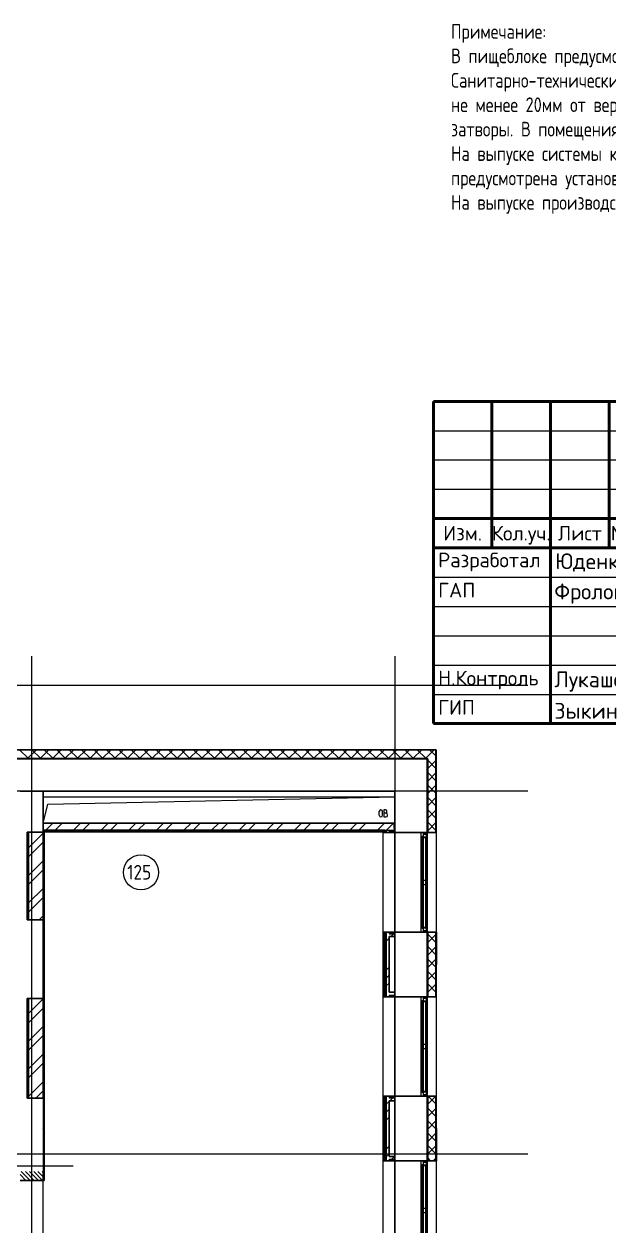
# Model space of a CAD drawing. Header units: millimetres. Extents: x -215207 to 92095, y -30385 to 123050.
# Drawn here: x -145665 to -135682, y -8182 to 12331 of the extents above; entities that cross this region are included whole.
import ezdxf
from ezdxf.enums import TextEntityAlignment as Align

# ---------------------------------------------------------------- set-up
doc = ezdxf.new("R2010")
doc.units = ezdxf.units.MM
doc.linetypes.add('ADSK_Линия сетки', pattern=[25, 20, -2.5, 0, -2.5])
doc.linetypes.add('ADSK_Штриховая_ш2 п1_5', pattern=[4.5, 3, -1.5])
for name, color, linetype, lineweight in [('_ Окна', 7, 'Continuous', 9), ('АР_Подписи', 8, 'Continuous', 15), ('Двери', 7, 'Continuous', 9), ('Линии', 7, 'Continuous', 9), ('Марки помещений', 7, 'Continuous', 20), ('Ограждение', 7, 'Continuous', 9), ('Окна', 7, 'Continuous', 9), ('Оси', 7, 'Continuous', 9), ('ОФ_подписи', 8, 'Continuous', 13), ('ОФ_рамка', 7, 'Continuous', 50), ('Сантехника', 7, 'Continuous', 20), ('Стены внутренние', 7, 'Continuous', 20), ('Стены наружные', 7, 'Continuous', 20), ('Стены штриховка', 7, 'Continuous', 9)]:
    doc.layers.add(name, color=color, linetype=linetype, lineweight=lineweight)
doc.layers.add('_Стадия Р', color=230, linetype='Continuous')
doc.layers.add('ТХ_размеры', color=7, linetype='Continuous')
doc.layers.add('подпись', color=7, linetype='Continuous', lineweight=9, true_color=0x003f7f)
doc.styles.add('GOST Common_3', font='GOST_Common.ttf', dxfattribs={"width": 0.9, "height": 2.5})
doc.styles.add('PDF ISOCPEUR', font='isocpeur.ttf')
doc.styles.add('ГОСТ 2.304', font='CS_Gost2304.shx')

# ---------------------------------------------------------------- blocks, each defined once
blk = doc.blocks.new('1 этаж 21082025')
at = {"lineweight": 18}
for p, q in [((54595, -32300), (60600, -32300)), ((54677, -32422), (60600, -32300)), ((54595, -32750), (54677, -32422)), ((60333, -32614), (60333, -32552)), ((60390, -32614), (60390, -32552)), ((60440, -32523), (60410, -32523)), ((60410, -32523), (60410, -32643)), ((60444, -32576), (60410, -32576)), ((60464, -32556), (60464, -32546)), ((60474, -32616), (60474, -32606)), ((60410, -32643), (60447, -32643))]:
    blk.add_line(p, q, dxfattribs=at)
for centre, radius, start, end in [((60361, -32552), 28.7, 0, 180), ((60361, -32614), 28.7, 180, 0), ((60440, -32546), 23.3, 0, 90), ((60444, -32556), 20, 270, 0), ((60444, -32606), 30, 0, 90), ((60447, -32616), 26.7, 270, 0)]:
    blk.add_arc(centre, radius, start, end, dxfattribs=at)
at = {"layer": '_ Окна'}
for p, q in [((61082, -32910), (61082, -32935)), ((61082, -32935), (61140, -32935)), ((61140, -32935), (61140, -32910)), ((61082, -34585), (61082, -34610)), ((61140, -34585), (61082, -34585)), ((61140, -34610), (61140, -34585)), ((61082, -35710), (61082, -35735)), ((61082, -35735), (61140, -35735)), ((61140, -35735), (61140, -35710)), ((61082, -37385), (61082, -37410)), ((61140, -37385), (61082, -37385)), ((61140, -37410), (61140, -37385)), ((61082, -38510), (61082, -38535)), ((61082, -38535), (61140, -38535)), ((61140, -38535), (61140, -38510))]:
    blk.add_line(p, q, dxfattribs=at)
at = {"layer": '_ Окна', "lineweight": 18}
for p, q in [((61140, -32935), (61082, -32935)), ((61082, -32935), (61082, -32973)), ((61082, -32981), (61123, -32981)), ((61123, -32981), (61123, -32993)), ((61123, -32999), (61140, -32994)), ((61140, -32994), (61140, -32935)), ((61123, -34539), (61082, -34539)), ((61082, -34547), (61082, -34585)), ((61082, -34585), (61140, -34585)), ((61140, -34526), (61123, -34521)), ((61123, -34527), (61123, -34539)), ((61140, -34585), (61140, -34526)), ((61140, -35735), (61082, -35735)), ((61082, -35735), (61082, -35773)), ((61082, -35781), (61123, -35781)), ((61123, -35781), (61123, -35793)), ((61123, -35799), (61140, -35794)), ((61140, -35794), (61140, -35735)), ((61140, -37326), (61123, -37321)), ((61123, -37327), (61123, -37339)), ((61140, -37385), (61140, -37326)), ((61123, -37339), (61082, -37339)), ((61082, -37347), (61082, -37385)), ((61082, -37385), (61140, -37385)), ((61140, -38535), (61082, -38535)), ((61082, -38535), (61082, -38573)), ((61140, -38594), (61140, -38535)), ((61082, -38581), (61123, -38581)), ((61123, -38581), (61123, -38593)), ((61123, -38599), (61140, -38594))]:
    blk.add_line(p, q, dxfattribs=at)
at = {"layer": 'Двери', "linetype": 'Continuous', "lineweight": 18}
for p, q in [((54303, -38845), (54205, -38747)), ((54374, -38845), (54224, -38695)), ((54444, -38845), (54294, -38695)), ((54515, -38845), (54365, -38695)), ((54586, -38845), (54436, -38695)), ((54595, -38784), (54506, -38695)), ((54595, -38713), (54577, -38695))]:
    blk.add_line(p, q, dxfattribs=at)
at = {"layer": 'Двери', "linetype": 'ADSK_Штриховая_ш2 п1_5'}
for p, q in [((54595, -38845), (54595, -38695)), ((54205, -38845), (54595, -38845))]:
    blk.add_line(p, q, dxfattribs=at)
at = {"layer": 'Линии', "lineweight": 18}
blk.add_line((49390, -38595), (55110, -38595), dxfattribs=at)
at = {"layer": 'Марки помещений'}
blk.add_circle((56266, -33589), 300, dxfattribs=at)
at = {"layer": 'Ограждение'}
for p, q in [((54615, -32890), (54620, -32895)), ((54620, -32895), (60400, -32895)), ((54620, -38835), (54620, -32895)), ((60400, -40585), (60400, -32890)), ((60400, -32910), (60415, -32910)), ((60400, -34610), (60400, -32910)), ((60600, -34610), (60600, -32910)), ((61050, -34610), (61050, -32910)), ((60415, -34610), (60400, -34610)), ((60400, -35710), (60415, -35710)), ((60400, -37410), (60400, -35710)), ((60600, -37410), (60600, -35710)), ((61050, -37410), (61050, -35710)), ((60415, -37410), (60400, -37410)), ((60400, -38510), (60415, -38510)), ((60400, -40210), (60400, -38510)), ((60600, -40210), (60600, -38510)), ((61050, -40210), (61050, -38510)), ((54620, -38835), (54615, -38835))]:
    blk.add_line(p, q, dxfattribs=at)
at = {"layer": 'Окна'}
for p, q in [((61065, -32973), (61082, -32973)), ((61065, -33745), (61065, -32973)), ((61082, -32973), (61082, -33745)), ((61082, -32993), (61123, -32993)), ((61123, -32993), (61123, -33725)), ((61140, -34526), (61140, -32994)), ((61065, -33775), (61065, -33745)), ((61082, -33745), (61065, -33745)), ((61065, -33775), (61082, -33775)), ((61065, -34547), (61065, -33775)), ((61123, -33725), (61082, -33725)), ((61082, -33745), (61082, -33775)), ((61082, -33775), (61082, -34547)), ((61082, -33795), (61123, -33795)), ((61123, -33725), (61123, -33795)), ((61123, -33795), (61123, -34527)), ((61082, -34547), (61065, -34547)), ((61123, -34527), (61082, -34527)), ((61065, -35773), (61082, -35773)), ((61065, -36545), (61065, -35773)), ((61082, -35773), (61082, -36545)), ((61082, -35793), (61123, -35793)), ((61123, -35793), (61123, -36525)), ((61140, -37326), (61140, -35794)), ((61065, -36575), (61065, -36545)), ((61082, -36545), (61065, -36545)), ((61065, -36575), (61082, -36575)), ((61065, -37347), (61065, -36575)), ((61123, -36525), (61082, -36525)), ((61082, -36545), (61082, -36575)), ((61082, -36575), (61082, -37347)), ((61082, -36595), (61123, -36595)), ((61123, -36525), (61123, -36595)), ((61123, -36595), (61123, -37327)), ((61123, -37327), (61082, -37327)), ((61082, -37347), (61065, -37347)), ((61065, -38573), (61082, -38573)), ((61065, -39345), (61065, -38573)), ((61082, -38573), (61082, -39345)), ((61082, -38593), (61123, -38593)), ((61123, -38593), (61123, -39325)), ((61140, -40126), (61140, -38594)), ((61065, -39375), (61065, -39345)), ((61082, -39345), (61065, -39345)), ((61065, -39375), (61082, -39375)), ((61065, -40147), (61065, -39375)), ((61123, -39325), (61082, -39325)), ((61082, -39345), (61082, -39375)), ((61082, -39375), (61082, -40147)), ((61123, -39325), (61123, -39395)), ((61082, -39395), (61123, -39395)), ((61123, -39395), (61123, -40127))]:
    blk.add_line(p, q, dxfattribs=at)
at = {"layer": 'Оси', "linetype": 'ADSK_Линия сетки'}
for p, q in [((54400, -29900), (54400, -60626)), ((60600, -29900), (60600, -60626)), ((62867, -30400), (-14072, -30400)), ((62867, -32200), (-14072, -32200)), ((62867, -38400), (-14072, -38400))]:
    blk.add_line(p, q, dxfattribs=at)
at = {"layer": 'Сантехника', "lineweight": 9}
for p, q in [((54326, -35757), (54325, -35757)), ((54325, -35757), (54325, -35757)), ((54325, -35842), (54326, -35842)), ((54327, -35757), (54326, -35757)), ((54326, -35842), (54327, -35842)), ((54328, -35757), (54327, -35757)), ((54327, -35842), (54328, -35842)), ((54329, -35757), (54328, -35757)), ((54328, -35842), (54328, -35842)), ((54328, -35842), (54329, -35842)), ((54330, -35757), (54329, -35757)), ((54329, -35757), (54329, -35757)), ((54329, -35842), (54330, -35842)), ((54331, -35757), (54330, -35757)), ((54330, -35757), (54330, -35757)), ((54330, -35842), (54330, -35842)), ((54330, -35842), (54330, -35842)), ((54330, -35842), (54331, -35842)), ((54331, -35757), (54331, -35757)), ((54331, -35757), (54331, -35757)), ((54331, -35757), (54331, -35757)), ((54331, -35757), (54331, -35757)), ((54331, -35757), (54331, -35757)), ((54331, -35842), (54331, -35842)), ((54331, -35842), (54331, -35842)), ((54331, -35842), (54331, -35842)), ((54331, -35842), (54331, -35842)), ((54331, -35842), (54331, -35842))]:
    blk.add_line(p, q, dxfattribs=at)
for radius, start, end in [(55, 75.6107, 96.7731), (55, 263.2269, 284.3893), (42.7, 265.8024, 267.7583), (42.7, 80.5014, 92.7572), (42.7, 87.4662, 90), (42.7, 270, 272.0828), (42.7, 270, 279.1301), (42.7, 71.357, 75), (42.7, 285, 288.643)]:
    blk.add_arc((54331, -35800), radius, start, end, dxfattribs=at)
at = {"layer": 'Стены внутренние', "lineweight": 30}
for p, q in [((61302, -31498), (53950, -31498)), ((61302, -32910), (61302, -31498)), ((61150, -31650), (53950, -31650)), ((61150, -32910), (61150, -31650)), ((60600, -32200), (54205, -32200)), ((54595, -32750), (54595, -32200)), ((60600, -32200), (60600, -32835)), ((54325, -32900), (54595, -32900)), ((54325, -34400), (54325, -32900)), ((60600, -32910), (61150, -32910)), ((61160, -32910), (61302, -32910)), ((54595, -34400), (54325, -34400)), ((61150, -34610), (60600, -34610)), ((61150, -35710), (61150, -34610)), ((61302, -34610), (61160, -34610)), ((61302, -35710), (61302, -34610)), ((60600, -34685), (60600, -35635)), ((54325, -35740), (54595, -35740)), ((54325, -37440), (54325, -35740)), ((60600, -35710), (61150, -35710)), ((61160, -35710), (61302, -35710)), ((54595, -37440), (54325, -37440)), ((61150, -37410), (60600, -37410)), ((60600, -37485), (60600, -38435)), ((61150, -38510), (61150, -37410)), ((61302, -37410), (61160, -37410)), ((61302, -38510), (61302, -37410)), ((60600, -38510), (61150, -38510)), ((61160, -38510), (61302, -38510)), ((54205, -38845), (54595, -38845))]:
    blk.add_line(p, q, dxfattribs=at)
at = {"layer": 'Стены внутренние', "linetype": 'Continuous', "lineweight": 9}
for p, q in [((54338, -31640), (54198, -31500)), ((54277, -31498), (54276, -31500)), ((54337, -31640), (54477, -31500)), ((54550, -31640), (54410, -31500)), ((54549, -31640), (54689, -31500)), ((54762, -31640), (54622, -31500)), ((54712, -31500), (54711, -31498)), ((54761, -31640), (54901, -31500)), ((54974, -31640), (54834, -31500)), ((54973, -31640), (55113, -31500)), ((55187, -31640), (55047, -31500)), ((55185, -31640), (55325, -31500)), ((55399, -31640), (55259, -31500)), ((55397, -31640), (55537, -31500)), ((55611, -31640), (55471, -31500)), ((55610, -31640), (55750, -31500)), ((55823, -31640), (55683, -31500)), ((55685, -31498), (55684, -31500)), ((55768, -31500), (55767, -31498)), ((55822, -31640), (55962, -31500)), ((56035, -31640), (55895, -31500)), ((56034, -31640), (56174, -31500)), ((56247, -31640), (56107, -31500)), ((56246, -31640), (56386, -31500)), ((56459, -31640), (56319, -31500)), ((56458, -31640), (56598, -31500)), ((56672, -31640), (56532, -31500)), ((56589, -31500), (56588, -31498)), ((56670, -31640), (56810, -31500)), ((56884, -31640), (56744, -31500)), ((56882, -31640), (57022, -31500)), ((57096, -31640), (56956, -31500)), ((57093, -31498), (57092, -31500)), ((57094, -31640), (57234, -31500)), ((57308, -31640), (57168, -31500)), ((57176, -31500), (57175, -31498)), ((57307, -31640), (57447, -31500)), ((57520, -31640), (57380, -31500)), ((57519, -31640), (57659, -31500)), ((57732, -31640), (57592, -31500)), ((57731, -31640), (57871, -31500)), ((57944, -31640), (57804, -31500)), ((57943, -31640), (58083, -31500)), ((58156, -31640), (58016, -31500)), ((58155, -31640), (58295, -31500)), ((58369, -31640), (58229, -31500)), ((58367, -31640), (58507, -31500)), ((58581, -31640), (58441, -31500)), ((58501, -31498), (58499, -31500)), ((58579, -31640), (58719, -31500)), ((58793, -31640), (58653, -31500)), ((58791, -31640), (58931, -31500)), ((59005, -31640), (58865, -31500)), ((59004, -31640), (59144, -31500)), ((59217, -31640), (59077, -31500)), ((59216, -31640), (59356, -31500)), ((59429, -31640), (59289, -31500)), ((59428, -31640), (59568, -31500)), ((59641, -31640), (59501, -31500)), ((59640, -31640), (59780, -31500)), ((59854, -31640), (59714, -31500)), ((59852, -31640), (59992, -31500)), ((60066, -31640), (59926, -31500)), ((59991, -31500), (59990, -31498)), ((60064, -31640), (60204, -31500)), ((60278, -31640), (60138, -31500)), ((60276, -31640), (60416, -31500)), ((60490, -31640), (60350, -31500)), ((60489, -31640), (60629, -31500)), ((60702, -31640), (60562, -31500)), ((60701, -31640), (60841, -31500)), ((60914, -31640), (60774, -31500)), ((60913, -31640), (61053, -31500)), ((61126, -31640), (60986, -31500)), ((61047, -31500), (61046, -31498)), ((61150, -31615), (61265, -31500)), ((61300, -31602), (61198, -31500)), ((61198, -31500), (61198, -31500)), ((61125, -31640), (61150, -31615)), ((61300, -31814), (61160, -31674)), ((61160, -31817), (61300, -31677)), ((61300, -31739), (61302, -31739)), ((61300, -32026), (61160, -31886)), ((61160, -32029), (61300, -31889)), ((61300, -32238), (61160, -32098)), ((61160, -32241), (61300, -32101)), ((61300, -32145), (61302, -32145)), ((61300, -32450), (61160, -32310)), ((61160, -32453), (61300, -32313)), ((61300, -32662), (61160, -32522)), ((61160, -32666), (61300, -32526)), ((61300, -32551), (61302, -32551)), ((61300, -32874), (61160, -32734)), ((61160, -32878), (61300, -32738)), ((61300, -32856), (61302, -32856)), ((61300, -34784), (61160, -34644)), ((61160, -34787), (61300, -34647)), ((61279, -34610), (61278, -34612)), ((61300, -34996), (61160, -34856)), ((61160, -34999), (61300, -34859)), ((61300, -34787), (61302, -34787)), ((61300, -35208), (61160, -35068)), ((61160, -35211), (61300, -35071)), ((61302, -34989), (61300, -34986)), ((61300, -35420), (61160, -35280)), ((61300, -35091), (61302, -35091)), ((61160, -35423), (61300, -35283)), ((61300, -35632), (61160, -35492)), ((61160, -35635), (61300, -35495)), ((61300, -35498), (61302, -35498)), ((61166, -35710), (61160, -35704)), ((61249, -35710), (61248, -35708)), ((61300, -35708), (61300, -35708)), ((61160, -37545), (61293, -37412)), ((61300, -37541), (61169, -37410)), ((61300, -37753), (61160, -37613)), ((61160, -37757), (61300, -37617)), ((61300, -37733), (61302, -37733)), ((61300, -37966), (61160, -37826)), ((61160, -37969), (61300, -37829)), ((61300, -38178), (61160, -38038)), ((61160, -38181), (61300, -38041)), ((61300, -38139), (61302, -38139)), ((61300, -38390), (61160, -38250)), ((61160, -38393), (61300, -38253)), ((61208, -38510), (61160, -38462)), ((61257, -38508), (61300, -38465)), ((61300, -38444), (61302, -38444))]:
    blk.add_line(p, q, dxfattribs=at)
at = {"layer": 'Стены внутренние'}
for p, q in [((54595, -32900), (54595, -32870)), ((61150, -32910), (61150, -34610)), ((61302, -32910), (61302, -34610)), ((54595, -35740), (54595, -34400)), ((61150, -35710), (61150, -37410)), ((61302, -35710), (61302, -37410)), ((61150, -38510), (61150, -40210)), ((61302, -38510), (61302, -40210)), ((54595, -40345), (54595, -38845))]:
    blk.add_line(p, q, dxfattribs=at)
at = {"layer": 'Стены наружные'}
for p, q in [((51685, -31493), (54515, -31493)), ((54515, -31498), (54515, -31493)), ((60600, -32750), (60585, -32750)), ((54595, -37440), (54595, -38845))]:
    blk.add_line(p, q, dxfattribs=at)
at = {"layer": 'Стены наружные', "linetype": 'Continuous', "lineweight": 9}
for p, q in [((61160, -31660), (61150, -31660)), ((61160, -31760), (61150, -31760)), ((61160, -31860), (61150, -31860)), ((61160, -31960), (61150, -31960)), ((61160, -32060), (61150, -32060)), ((61160, -32160), (61150, -32160)), ((61160, -32260), (61150, -32260)), ((61160, -32360), (61150, -32360)), ((61160, -32460), (61150, -32460)), ((61160, -32560), (61150, -32560)), ((54643, -32870), (54763, -32750)), ((54800, -32870), (54920, -32750)), ((55115, -32870), (55235, -32750)), ((55272, -32870), (55392, -32750)), ((55586, -32870), (55706, -32750)), ((55743, -32870), (55863, -32750)), ((56057, -32870), (56177, -32750)), ((56215, -32870), (56335, -32750)), ((56529, -32870), (56649, -32750)), ((56686, -32870), (56806, -32750)), ((57000, -32870), (57120, -32750)), ((57158, -32870), (57278, -32750)), ((57472, -32870), (57592, -32750)), ((57629, -32870), (57749, -32750)), ((57943, -32870), (58063, -32750)), ((58100, -32870), (58220, -32750)), ((58415, -32870), (58535, -32750)), ((58572, -32870), (58692, -32750)), ((58886, -32870), (59006, -32750)), ((59043, -32870), (59163, -32750)), ((59358, -32870), (59478, -32750)), ((59515, -32870), (59635, -32750)), ((59829, -32870), (59949, -32750)), ((59986, -32870), (60106, -32750)), ((60301, -32870), (60421, -32750)), ((60458, -32870), (60578, -32750)), ((61160, -32660), (61150, -32660)), ((61160, -32760), (61150, -32760)), ((54345, -33168), (54595, -32918)), ((54610, -32922), (54615, -32917)), ((54610, -32993), (54615, -32988)), ((54642, -32890), (54647, -32885)), ((54713, -32890), (54718, -32885)), ((54784, -32890), (54789, -32885)), ((54854, -32890), (54859, -32885)), ((54925, -32890), (54930, -32885)), ((54996, -32890), (55001, -32885)), ((55067, -32890), (55072, -32885)), ((55136, -32885), (55136, -32870)), ((55137, -32890), (55142, -32885)), ((55208, -32890), (55213, -32885)), ((55279, -32890), (55284, -32885)), ((55349, -32890), (55354, -32885)), ((55420, -32890), (55425, -32885)), ((55491, -32890), (55496, -32885)), ((55562, -32890), (55567, -32885)), ((55632, -32890), (55637, -32885)), ((55703, -32890), (55708, -32885)), ((55736, -32885), (55736, -32870)), ((55774, -32890), (55779, -32885)), ((55844, -32890), (55849, -32885)), ((55915, -32890), (55920, -32885)), ((55986, -32890), (55991, -32885)), ((56057, -32890), (56062, -32885)), ((56127, -32890), (56132, -32885)), ((56198, -32890), (56203, -32885)), ((56269, -32890), (56274, -32885)), ((56336, -32885), (56336, -32870)), ((56339, -32890), (56344, -32885)), ((56410, -32890), (56415, -32885)), ((56481, -32890), (56486, -32885)), ((56552, -32890), (56557, -32885)), ((56622, -32890), (56627, -32885)), ((56693, -32890), (56698, -32885)), ((56764, -32890), (56769, -32885)), ((56834, -32890), (56839, -32885)), ((56905, -32890), (56910, -32885)), ((56936, -32885), (56936, -32870)), ((56976, -32890), (56981, -32885)), ((57047, -32890), (57052, -32885)), ((57117, -32890), (57122, -32885)), ((57188, -32890), (57193, -32885)), ((57259, -32890), (57264, -32885)), ((57329, -32890), (57334, -32885)), ((57400, -32890), (57405, -32885)), ((57471, -32890), (57476, -32885)), ((57536, -32885), (57536, -32870)), ((57541, -32890), (57546, -32885)), ((57612, -32890), (57617, -32885)), ((57683, -32890), (57688, -32885)), ((57754, -32890), (57759, -32885)), ((57824, -32890), (57829, -32885)), ((57895, -32890), (57900, -32885)), ((57966, -32890), (57971, -32885)), ((58036, -32890), (58041, -32885)), ((58107, -32890), (58112, -32885)), ((58136, -32885), (58136, -32870)), ((58178, -32890), (58183, -32885)), ((58249, -32890), (58254, -32885)), ((58319, -32890), (58324, -32885)), ((58390, -32890), (58395, -32885)), ((58461, -32890), (58466, -32885)), ((58531, -32890), (58536, -32885)), ((58602, -32890), (58607, -32885)), ((58673, -32890), (58678, -32885)), ((58736, -32885), (58736, -32870)), ((58744, -32890), (58749, -32885)), ((58814, -32890), (58819, -32885)), ((58885, -32890), (58890, -32885)), ((58956, -32890), (58961, -32885)), ((59026, -32890), (59031, -32885)), ((59097, -32890), (59102, -32885)), ((59168, -32890), (59173, -32885)), ((59239, -32890), (59244, -32885)), ((59309, -32890), (59314, -32885)), ((59336, -32885), (59336, -32870)), ((59380, -32890), (59385, -32885)), ((59451, -32890), (59456, -32885)), ((59521, -32890), (59526, -32885)), ((59592, -32890), (59597, -32885)), ((59663, -32890), (59668, -32885)), ((59734, -32890), (59739, -32885)), ((59804, -32890), (59809, -32885)), ((59875, -32890), (59880, -32885)), ((59936, -32885), (59936, -32870)), ((59946, -32890), (59951, -32885)), ((60016, -32890), (60021, -32885)), ((60087, -32890), (60092, -32885)), ((60158, -32890), (60163, -32885)), ((60228, -32890), (60233, -32885)), ((60299, -32890), (60304, -32885)), ((60370, -32890), (60375, -32885)), ((60500, -32901), (60504, -32897)), ((60504, -32897), (60516, -32885)), ((60532, -32885), (60547, -32870)), ((61160, -32860), (61150, -32860)), ((54345, -33325), (54595, -33075)), ((54610, -33064), (54615, -33059)), ((54610, -33134), (54615, -33129)), ((54610, -33205), (54615, -33200)), ((54345, -33640), (54595, -33390)), ((54595, -33291), (54610, -33276)), ((54610, -33276), (54615, -33271)), ((54610, -33347), (54615, -33342)), ((54610, -33417), (54615, -33412)), ((54345, -33797), (54595, -33547)), ((54610, -33488), (54615, -33483)), ((54610, -33559), (54615, -33554)), ((54610, -33629), (54615, -33624)), ((54595, -33715), (54610, -33700)), ((54610, -33700), (54615, -33695)), ((54610, -33771), (54615, -33766)), ((54610, -33842), (54615, -33837)), ((54345, -34111), (54595, -33861)), ((54345, -34268), (54595, -34018)), ((54610, -33912), (54615, -33907)), ((54610, -33983), (54615, -33978)), ((54610, -34054), (54615, -34049)), ((54595, -34139), (54610, -34124)), ((54610, -34124), (54615, -34119)), ((54610, -34195), (54615, -34190)), ((54527, -34400), (54595, -34332)), ((54610, -34266), (54615, -34261)), ((54610, -34337), (54615, -34332)), ((54610, -34407), (54615, -34402)), ((54595, -34564), (54610, -34549)), ((54610, -34478), (54615, -34473)), ((54610, -34549), (54615, -34544)), ((54610, -34619), (54615, -34614)), ((60415, -34613), (60418, -34610)), ((60425, -34673), (60438, -34661)), ((60438, -34661), (60450, -34648)), ((60450, -34629), (60469, -34610)), ((60529, -34685), (60579, -34635)), ((61160, -34660), (61150, -34660)), ((54610, -34690), (54615, -34685)), ((54610, -34761), (54615, -34756)), ((54610, -34832), (54615, -34827)), ((60415, -34683), (60420, -34678)), ((60415, -34754), (60420, -34749)), ((60415, -34825), (60420, -34820)), ((60420, -34678), (60425, -34673)), ((60438, -34873), (60450, -34861)), ((60450, -34764), (60500, -34714)), ((61160, -34760), (61150, -34760)), ((61160, -34860), (61150, -34860)), ((61302, -34787), (61307, -34787)), ((61307, -34765), (61305, -34768)), ((54595, -34988), (54610, -34973)), ((54610, -34902), (54615, -34897)), ((54610, -34973), (54615, -34968)), ((54610, -35044), (54615, -35039)), ((60415, -34896), (60420, -34891)), ((60415, -34966), (60420, -34961)), ((60415, -35037), (60420, -35032)), ((60425, -34886), (60438, -34873)), ((60438, -35085), (60450, -35073)), ((61160, -34960), (61150, -34960)), ((61160, -35060), (61150, -35060)), ((61307, -34998), (61302, -34989)), ((54610, -35114), (54615, -35109)), ((54610, -35185), (54615, -35180)), ((54610, -35256), (54615, -35251)), ((60415, -35108), (60420, -35103)), ((60415, -35178), (60420, -35173)), ((60415, -35249), (60420, -35244)), ((60420, -35103), (60425, -35098)), ((60425, -35098), (60438, -35085)), ((60450, -35257), (60500, -35207)), ((61160, -35160), (61150, -35160)), ((61160, -35260), (61150, -35260)), ((61302, -35091), (61307, -35091)), ((54595, -35412), (54610, -35397)), ((54610, -35327), (54615, -35322)), ((54610, -35397), (54615, -35392)), ((54610, -35468), (54615, -35463)), ((60415, -35320), (60420, -35315)), ((60415, -35390), (60420, -35385)), ((60415, -35461), (60420, -35456)), ((60425, -35310), (60438, -35297)), ((60438, -35297), (60450, -35285)), ((60450, -35392), (60500, -35342)), ((60450, -35527), (60500, -35477)), ((61160, -35360), (61150, -35360)), ((61160, -35460), (61150, -35460)), ((54610, -35539), (54615, -35534)), ((54610, -35609), (54615, -35604)), ((54610, -35680), (54615, -35675)), ((60415, -35532), (60420, -35527)), ((60415, -35603), (60420, -35598)), ((60415, -35673), (60420, -35668)), ((60420, -35527), (60425, -35522)), ((60425, -35522), (60438, -35509)), ((60438, -35509), (60450, -35497)), ((61160, -35560), (61150, -35560)), ((61160, -35660), (61150, -35660)), ((54345, -35997), (54595, -35747)), ((54595, -35836), (54610, -35821)), ((54610, -35751), (54615, -35746)), ((54610, -35821), (54615, -35816)), ((54610, -35892), (54615, -35887)), ((60449, -35710), (60450, -35709)), ((54345, -36154), (54595, -35904)), ((54610, -35963), (54615, -35958)), ((54610, -36034), (54615, -36029)), ((54610, -36104), (54615, -36099)), ((54345, -36468), (54595, -36218)), ((54595, -36261), (54610, -36246)), ((54610, -36175), (54615, -36170)), ((54610, -36246), (54615, -36241)), ((54345, -36625), (54595, -36375)), ((54610, -36316), (54615, -36311)), ((54610, -36387), (54615, -36382)), ((54610, -36458), (54615, -36453)), ((54345, -36940), (54595, -36690)), ((54595, -36685), (54610, -36670)), ((54610, -36529), (54615, -36524)), ((54610, -36599), (54615, -36594)), ((54610, -36670), (54615, -36665)), ((54345, -37097), (54595, -36847)), ((54610, -36741), (54615, -36736)), ((54610, -36811), (54615, -36806)), ((54610, -36882), (54615, -36877)), ((54595, -37109), (54610, -37094)), ((54610, -36953), (54615, -36948)), ((54610, -37024), (54615, -37019)), ((54610, -37094), (54615, -37089)), ((54345, -37411), (54595, -37161)), ((54473, -37440), (54595, -37318)), ((54610, -37165), (54615, -37160)), ((54610, -37236), (54615, -37231)), ((54610, -37306), (54615, -37301)), ((54595, -37534), (54610, -37519)), ((54610, -37377), (54615, -37372)), ((54610, -37448), (54615, -37443)), ((54610, -37519), (54615, -37514)), ((60415, -37441), (60420, -37436)), ((60415, -37512), (60420, -37507)), ((60425, -37431), (60438, -37419)), ((60438, -37419), (60446, -37410)), ((60450, -37547), (60500, -37497)), ((60512, -37485), (60562, -37435)), ((61160, -37460), (61150, -37460)), ((54610, -37589), (54615, -37584)), ((54610, -37660), (54615, -37655)), ((54610, -37731), (54615, -37726)), ((60415, -37583), (60420, -37578)), ((60415, -37653), (60420, -37648)), ((60415, -37724), (60420, -37719)), ((60420, -37648), (60425, -37643)), ((60425, -37643), (60438, -37631)), ((60438, -37631), (60450, -37618)), ((60450, -37682), (60500, -37632)), ((61160, -37560), (61150, -37560)), ((61160, -37660), (61150, -37660)), ((54595, -37958), (54610, -37943)), ((54610, -37801), (54615, -37796)), ((54610, -37872), (54615, -37867)), ((54610, -37943), (54615, -37938)), ((60415, -37795), (60420, -37790)), ((60415, -37865), (60420, -37860)), ((60415, -37936), (60420, -37931)), ((60425, -37855), (60438, -37843)), ((60438, -37843), (60450, -37830)), ((60450, -37817), (60500, -37767)), ((61160, -37760), (61150, -37760)), ((61160, -37860), (61150, -37860)), ((54610, -38014), (54615, -38009)), ((54610, -38084), (54615, -38079)), ((54610, -38155), (54615, -38150)), ((60415, -38007), (60420, -38002)), ((60415, -38078), (60420, -38073)), ((60415, -38148), (60420, -38143)), ((60420, -38073), (60425, -38068)), ((60425, -38068), (60438, -38055)), ((60438, -38055), (60450, -38043)), ((61160, -37960), (61150, -37960)), ((61160, -38060), (61150, -38060)), ((61302, -38139), (61307, -38139)), ((54610, -38226), (54615, -38221)), ((54610, -38296), (54615, -38291)), ((60415, -38219), (60420, -38214)), ((60415, -38290), (60420, -38285)), ((60415, -38360), (60420, -38355)), ((60425, -38280), (60438, -38267)), ((60438, -38267), (60450, -38255)), ((60450, -38311), (60500, -38261)), ((61160, -38160), (61150, -38160)), ((61160, -38260), (61150, -38260)), ((54595, -38382), (54610, -38367)), ((54610, -38367), (54615, -38362)), ((54610, -38438), (54615, -38433)), ((54610, -38508), (54615, -38503)), ((60415, -38431), (60420, -38426)), ((60415, -38502), (60420, -38497)), ((60420, -38497), (60425, -38492)), ((60425, -38492), (60438, -38479)), ((60438, -38479), (60450, -38467)), ((60450, -38446), (60500, -38396)), ((60545, -38485), (60595, -38435)), ((61160, -38360), (61150, -38360)), ((61160, -38460), (61150, -38460)), ((61302, -38444), (61307, -38444)), ((54610, -38579), (54615, -38574)), ((54610, -38650), (54615, -38645)), ((54610, -38721), (54615, -38716)), ((54595, -38806), (54610, -38791)), ((54610, -38791), (54615, -38786))]:
    blk.add_line(p, q, dxfattribs=at)
at = {"layer": 'Стены наружные', "lineweight": 30}
for p, q in [((60585, -32750), (54595, -32750)), ((54595, -32750), (54595, -32870)), ((60585, -32835), (60585, -32750)), ((54345, -32900), (54345, -34400)), ((60425, -32870), (54595, -32870)), ((54595, -34400), (54595, -32900)), ((54610, -32885), (60420, -32885)), ((54610, -32890), (54610, -32885)), ((54615, -32890), (60415, -32890)), ((54615, -38845), (54615, -32890)), ((60415, -32890), (60415, -32910)), ((60415, -32910), (60600, -32910)), ((60420, -32885), (60420, -32890)), ((60425, -32885), (60425, -32870)), ((60600, -32835), (60585, -32835)), ((60600, -32910), (60600, -32835)), ((61150, -32910), (61160, -32910)), ((60600, -34610), (60415, -34610)), ((60415, -34610), (60415, -35710)), ((60600, -34685), (60600, -34610)), ((61160, -34610), (61150, -34610)), ((61307, -34610), (61302, -34610)), ((61307, -35160), (61307, -34610)), ((60500, -35635), (60500, -34685)), ((60500, -34685), (60600, -34685)), ((61302, -35160), (61307, -35160)), ((60600, -35635), (60500, -35635)), ((60600, -35710), (60600, -35635)), ((54345, -35740), (54345, -37440)), ((54595, -37440), (54595, -35740)), ((60415, -35710), (60600, -35710)), ((61150, -35710), (61160, -35710)), ((60600, -37410), (60415, -37410)), ((60415, -37410), (60415, -38510)), ((60500, -38435), (60500, -37485)), ((60500, -37485), (60600, -37485)), ((60600, -37485), (60600, -37410)), ((61160, -37410), (61150, -37410)), ((61302, -37960), (61302, -38510)), ((61307, -37960), (61302, -37960)), ((61307, -38510), (61307, -37960)), ((60415, -38510), (60600, -38510)), ((60600, -38435), (60500, -38435)), ((60600, -38510), (60600, -38435)), ((61150, -38510), (61160, -38510)), ((61302, -38510), (61307, -38510)), ((54595, -38845), (54615, -38845))]:
    blk.add_line(p, q, dxfattribs=at)
at = {"layer": 'Стены штриховка'}
for p, q in [((61302, -31500), (53952, -31500)), ((61300, -32908), (61300, -31498)), ((53950, -31640), (61150, -31640)), ((61150, -31640), (61150, -31650)), ((61150, -31650), (61160, -31650)), ((61160, -31650), (61160, -32910)), ((54610, -32870), (54610, -32885)), ((54610, -38845), (54610, -32890)), ((60425, -32885), (60420, -32885)), ((60420, -32890), (60420, -32910)), ((60425, -32870), (60585, -32870)), ((60425, -32910), (60425, -32885)), ((60438, -32870), (60438, -32910)), ((60450, -32870), (60450, -32910)), ((60500, -32885), (60600, -32885)), ((60500, -32885), (60500, -32910)), ((60500, -32897), (60600, -32897)), ((60585, -32835), (60585, -32870)), ((61226, -32908), (61226, -32910)), ((61226, -32908), (61300, -32908)), ((60420, -34610), (60420, -35710)), ((60425, -35710), (60425, -34610)), ((60438, -34610), (60438, -35710)), ((60450, -34610), (60450, -35710)), ((60500, -34610), (60500, -34635)), ((60500, -34622), (60600, -34622)), ((60500, -34635), (60600, -34635)), ((61160, -34610), (61160, -35710)), ((61226, -34610), (61226, -34612)), ((61300, -34612), (61226, -34612)), ((61300, -35708), (61300, -34612)), ((60500, -35685), (60600, -35685)), ((60500, -35685), (60500, -35710)), ((60500, -35697), (60600, -35697)), ((61226, -35708), (61226, -35710)), ((61226, -35708), (61300, -35708)), ((60420, -37410), (60420, -38510)), ((60425, -38510), (60425, -37410)), ((60438, -37410), (60438, -38510)), ((60450, -37410), (60450, -38510)), ((60500, -37410), (60500, -37435)), ((60500, -37422), (60600, -37422)), ((60500, -37435), (60600, -37435)), ((61160, -37410), (61160, -38510)), ((61226, -37410), (61226, -37412)), ((61300, -37412), (61226, -37412)), ((61300, -38508), (61300, -37412)), ((60500, -38485), (60600, -38485)), ((60500, -38485), (60500, -38510)), ((60500, -38497), (60600, -38497)), ((61226, -38508), (61226, -38510)), ((61226, -38508), (61300, -38508))]:
    blk.add_line(p, q, dxfattribs=at)
at = {"layer": 'Марки помещений', "style": 'GOST Common_3', "width": 0.9}
blk.add_text('125', height=250, dxfattribs=at).set_placement((56031, -33711))
blk = doc.blocks.new('П_Зыкин')
at = {"layer": 'ОФ_подписи', "color": 152, "ltscale": 100, "true_color": 0x0061c2, "transparency": 33554687}
for p, q in [((142, 249), (62, -174)), ((102, 37), (218, 37)), ((258, 249), (178, -174))]:
    blk.add_line(p, q, dxfattribs=at)
blk.add_lwpolyline([(-462, 273), (-74, 273), (-446, -30)], dxfattribs=at)
for centre, radius, start, end in [((-1024, 224), 1068, 337.8144, 2.8859), ((-643, 22), 732, 344.4555, 20.462), ((-271, -94), 186, 314.2393, 159.9348), ((345, -1372), 1523, 88.8758, 117.8788), ((1109, -252), 1204, 158.7593, 174.231), ((-849, 72), 852, 342.8308, 7.4815), ((-9, 182), 4.48, 8.9691, 155.6551), ((-318, -169), 151, 108.7568, 173.4251), ((-287, -115), 185, 191.5358, 322.3512)]:
    blk.add_arc(centre, radius, start, end, dxfattribs=at)
blk = doc.blocks.new('П_Лукашова')
at = {"layer": 'ОФ_подписи', "color": 152, "true_color": 0x0061c2}
for p, q in [((221, 339), (-221, -339)), ((286, 371), (-156, -307)), ((283, 370), (218, 338))]:
    blk.add_line(p, q, dxfattribs=at)
for points in [[(366, 415), (236, 213), (85, -37), (-50, -300)], [(221, 301), (344, 360), (434, 401), (475, 416), (464, 395), (420, 336), (342, 232), (310, 203), (337, 221), (420, 283), (490, 322), (558, 352), (576, 358), (491, 240), (403, 113), (374, 49), (360, 20)], [(-221, -339), (-276, -344), (-368, -289), (-446, -221), (-505, -166), (-522, -116), (-412, -16), (-295, 56), (-173, 120), (-49, 179), (33, 216), (87, 237), (52, 221), (11, 167), (-59, 51), (-126, -52), (-177, -132), (-256, -231), (-409, -409)], [(530, 102), (646, 199), (748, 254)], [(360, 20), (294, -18), (203, -65), (91, -124), (-73, -248)]]:
    blk.add_spline(points, degree=3, dxfattribs=at)
blk = doc.blocks.new('Подпись_Юденкова')
at = {"layer": 'подпись', "lineweight": 9, "ltscale": 100}
for points in [[(22993, 30356), (23239, 30949), (23303, 31029), (23256, 30758), (23256, 30596), (23353, 30630), (24104, 31053), (24011, 30925), (23747, 30346), (23503, 29561), (23376, 29349), (23019, 29183), (22973, 29244), (23133, 29540), (23399, 29749), (23841, 30112), (24051, 30232), (24263, 30313), (24263, 30200), (24226, 29934), (24216, 29561), (24741, 30013), (25049, 30593), (25025, 30811), (24730, 30853), (24320, 30538), (24111, 30083), (24067, 29668)], [(25332, 29860), (25517, 30062), (25517, 30305), (25382, 30310), (25071, 30041), (24991, 29788), (24980, 29566), (25397, 29843), (25608, 30110), (25373, 29700), (25302, 29477), (25074, 28616), (24772, 28132), (24621, 28191), (24558, 28346), (24843, 28916), (25563, 29497), (26206, 30012), (26340, 30153), (26340, 30270), (26222, 30270), (25983, 29943), (26051, 29602), (26285, 29804), (26401, 29915), (26760, 30195), (26685, 30085), (26575, 29585), (26539, 29824), (26678, 29859), (27018, 29990), (27226, 30232), (27007, 29903), (27007, 29564)], [(27460, 30381), (27291, 29499), (27401, 29740), (27861, 30203), (27780, 30161), (27595, 30006), (27490, 29723), (27540, 29563), (27873, 29759), (28093, 29948), (28236, 30064), (28166, 30026), (28112, 29952), (28123, 29526), (28364, 29646), (28544, 29879), (28503, 30152), (28308, 30142), (28118, 30044)], [(28786, 30010), (29343, 30407), (29580, 30557), (29831, 30882), (29689, 30926), (29343, 30732), (29284, 30653), (29124, 30141), (28984, 29597), (29221, 29994), (29583, 30086), (29583, 29985), (29549, 29745), (29578, 29550), (29888, 29755), (30123, 29925), (30390, 30178), (30357, 30278), (30249, 30277), (30172, 30171), (30238, 29769), (30461, 29621), (31023, 29671), (31728, 29856)]]:
    blk.add_spline(points, degree=3, dxfattribs=at)
blk = doc.blocks.new('Штамп Живописная')
at = {"layer": 'АР_Подписи', "color": 152, "true_color": 0x0061c2}
for points in [[(-12068, 4947), (-12410, 4740), (-12284, 4398), (-12214, 4472), (-12126, 5129), (-12559, 5218), (-12515, 4975), (-12168, 5014)], [(-12480, 5207), (-12537, 4744), (-12480, 4994), (-12437, 5170), (-12406, 5209), (-12403, 5119), (-12449, 4767), (-12352, 5141), (-12315, 5224), (-12301, 5141), (-12324, 4994), (-12441, 4496)]]:
    blk.add_spline(points, degree=3, dxfattribs=at)
at = {"layer": 'ОФ_рамка', "ltscale": 100, "transparency": 33554636}
for p, q in [((-17120, 8249), (1380, 8249)), ((-17120, 2749), (-17120, 8249)), ((-16120, 8249), (-16120, 5749)), ((-15120, 8249), (-15120, 2749)), ((-14120, 8249), (-14120, 5749)), ((-13120, 8249), (-13120, 2749)), ((-11620, 8249), (-11620, 2749)), ((-10620, 2749), (-10620, 8248)), ((1380, 2749), (1380, 8249)), ((-10620, 7249), (1380, 7249)), ((-17120, 6249), (-10620, 6249)), ((-17120, 5749), (1380, 5749)), ((-2120, 5749), (-2120, 4249)), ((-620, 5749), (-620, 4249)), ((-3620, 5249), (1380, 5249)), ((-10620, 4249), (1380, 4249)), ((-17120, 2749), (1380, 2749))]:
    blk.add_line(p, q, dxfattribs=at)
at = {"layer": 'ОФ_рамка', "lineweight": 15, "ltscale": 100, "transparency": 33554636}
for p, q in [((-17120, 7749), (-10620, 7749)), ((-17120, 7249), (-10620, 7249)), ((-17120, 6749), (-10620, 6749)), ((-17120, 5249), (-10620, 5249)), ((-17120, 4749), (-10620, 4749)), ((-17120, 4249), (-10620, 4249)), ((-17120, 3749), (-10620, 3749)), ((-17120, 3249), (-10620, 3249))]:
    blk.add_line(p, q, dxfattribs=at)
at = {"layer": 'ОФ_рамка', "ltscale": 100, "transparency": 33554636}
blk.add_lwpolyline([(-3620, 5749), (-3620, 2749)], dxfattribs=at)
at = {"color": 150, "xscale": 0.1556073717997905, "yscale": 0.1556073717997905, "zscale": 0.1556073717997905}
blk.add_blockref('Подпись_Юденкова', (-16598, 838), dxfattribs=at)
at = {"layer": 'ОФ_рамка', "transparency": 33554636}
for name, p, xscale, yscale, zscale in [('П_Лукашова', (-12515, 3517), 1.000890068666615, 1.000890068666615, 1.000890068666615), ('П_Зыкин', (-12383, 3018), 0.7551483182031096, 0.7551483182031096, 0.7551483182031096)]:
    blk.add_blockref(name, p, dxfattribs=dict(at, xscale=xscale, yscale=yscale, zscale=zscale))
at = {"layer": '_Стадия Р', "color": 1, "lineweight": 15, "ltscale": 100, "transparency": 33554636, "insert": (-4620, 7749), "char_height": 275, "width": 12000, "attachment_point": 5, "style": 'PDF ISOCPEUR'}
blk.add_mtext('{\\C0;708/П-24-АНО-ТХ1.2}', dxfattribs=at)
at = {"layer": '_Стадия Р', "color": 7, "linetype": 'Continuous', "transparency": 33554687, "insert": (-2870, 4749), "char_height": 250, "width": 1500, "attachment_point": 5, "style": 'PDF ISOCPEUR'}
blk.add_mtext('П', dxfattribs=at)
at = {"layer": 'ОФ_рамка', "color": 7, "linetype": 'Continuous', "transparency": 33554687, "style": 'PDF ISOCPEUR'}
for s, p in [('Изм.', (-16620, 5999)), ('Кол.уч.', (-15620, 5999)), ('Лист', (-14620, 5999)), (' № док.', (-13620, 5999)), ('Подп.', (-12370, 5999)), ('Дата', (-11120, 5999)), ('Стадия', (-2870, 5499)), ('Лист', (-1370, 5499)), ('Листов', (380, 5499))]:
    blk.add_text(s, height=250, dxfattribs=at).set_placement(p, align=Align.MIDDLE_CENTER)
at = {"layer": 'ОФ_рамка', "color": 7, "transparency": 33554687, "style": 'PDF ISOCPEUR'}
for s, p in [('Разработал', (-17038, 5417)), ('ГАП', (-17038, 4902)), ('Н.Контроль', (-17038, 3402)), ('ГИП', (-17038, 2902))]:
    blk.add_text(s, height=250, dxfattribs=at).set_placement(p)
at = {"layer": 'ОФ_рамка', "lineweight": 15, "ltscale": 100, "transparency": 33554636, "char_height": 270, "width": 9013.53, "attachment_point": 5, "style": 'PDF ISOCPEUR'}
for s, insert in [('Капитальный ремонт общеобразовательного\\Pучреждения (ГБОУ Школа № 1210) по адресу: \\Pг. Москва, ул. Живописная, д. 32', (-4620, 6473)), ('Пищеблок', (-7120, 4973))]:
    blk.add_mtext(s, dxfattribs=dict(at, insert=insert))
at = {"layer": 'ОФ_рамка', "color": 7, "linetype": 'Continuous', "transparency": 33554687, "char_height": 270, "style": 'PDF ISOCPEUR'}
for s, insert, width, attachment_point in [('Юденкова', (-15040, 5499), 2000, 4), ('12.24', (-11120, 5499), 1000, 5), ('Фролова', (-15054, 4968), 2000, 4), ('12.24', (-11120, 4999), 1000, 5), ('Лукашова', (-15054, 3468), 2000, 4), ('12.24', (-11120, 3499), 1000, 5), ('Зыкин', (-15054, 2968), 2000, 4), ('12.24', (-11120, 2999), 1000, 5)]:
    blk.add_mtext(s, dxfattribs=dict(at, insert=insert, width=width, attachment_point=attachment_point))
at = {"layer": 'ОФ_рамка', "color": 7, "transparency": 33554687, "attachment_point": 5, "style": 'PDF ISOCPEUR'}
for s, insert, char_height, width in [('комплексное проектирование промышленных и гражданских объектов', (-718, 3918), 100, 3141.16), ('ООО "АРТИС"', (-751, 3407), 270, 3189.42)]:
    blk.add_mtext(s, dxfattribs=dict(at, insert=insert, char_height=char_height, width=width))

msp = doc.modelspace()

# ---------------------------------------------------------------- block references
msp.add_blockref('1 этаж 21082025', (-199934.8, 31441.4))
at = {"layer": 'ОФ_рамка', "linetype": 'ByBlock'}
msp.add_blockref('Штамп Живописная', (-121558.7, -2357.6), dxfattribs=at)

# ---------------------------------------------------------------- texts
at = {"layer": 'ТХ_размеры', "ltscale": 100, "insert": (-138377, 12329.6), "char_height": 250, "attachment_point": 1, "style": 'ГОСТ 2.304'}
msp.add_mtext_dynamic_manual_height_columns('Примечание:\\PВ пищеблоке предусмотрена Производственная канализация (К3). Трубопроводы К3 - чугунные безраструбные диаметром 50 и 100мм.\\PСанитарно-технические{\\Fcs_gost2304|c128; }приборы{\\Fcs_gost2304|c128; }в{\\Fcs_gost2304|c128; }помещении{\\Fcs_gost2304|c128; }пищеблока присоединяются{\\Fcs_gost2304|c128; }к{\\Fcs_gost2304|c128; }системе{\\Fcs_gost2304|c128; }канализации{\\Fcs_gost2304|c128; }с{\\Fcs_gost2304|c128; }воздушным{\\Fcs_gost2304|c128; }разрывом{\\Fcs_gost2304|c128; }струи{\\Fcs_gost2304|c128; }не{\\Fcs_gost2304|c128; }менее{\\Fcs_gost2304|c128; 20}мм{\\Fcs_gost2304|c128; }от верха{\\Fcs_gost2304|c128; }приемной{\\Fcs_gost2304|c128; }воронки{\\Fcs_gost2304|c128;. }На{\\Fcs_gost2304|c128; }всех{\\Fcs_gost2304|c128; }приемниках{\\Fcs_gost2304|c128; }стоков{\\Fcs_gost2304|c128; }внутренней{\\Fcs_gost2304|c128; }канализации предусмотрены{\\Fcs_gost2304|c128; }гидравлические{\\Fcs_gost2304|c128; }затворы{\\Fcs_gost2304|c128;. }В{\\Fcs_gost2304|c128; }помещениях{\\Fcs_gost2304|c128; }пищеблока{\\Fcs_gost2304|c128; }предусмотрена установка{\\Fcs_gost2304|c128; }трапов{\\Fcs_gost2304|c128; }Ду{\\Fcs_gost2304|c128;100.\\P}На{\\Fcs_gost2304|c128; }выпуске{\\Fcs_gost2304|c128; }системы{\\Fcs_gost2304|c128; }канализации{\\Fcs_gost2304|c128; }К{\\Fcs_gost2304|c128;3, }к{\\Fcs_gost2304|c128; }которому{\\Fcs_gost2304|c128; }подключаются{\\Fcs_gost2304|c128; }санитарно-технические{\\Fcs_gost2304|c128; }приборы{\\Fcs_gost2304|c128;, }установленные{\\Fcs_gost2304|c128; }в{\\Fcs_gost2304|c128; }подвале{\\Fcs_gost2304|c128;, }предусмотрена{\\Fcs_gost2304|c128; }установка канализационного{\\Fcs_gost2304|c128; }затвора{\\Fcs_gost2304|c128; }с{\\Fcs_gost2304|c128; }электроприводом{\\Fcs_gost2304|c128; }фирмы{\\Fcs_gost2304|c128; }«Татполимер»{\\Fcs_gost2304|c128; }или{\\Fcs_gost2304|c128; }аналог{\\Fcs_gost2304|c128;.\\P}На{\\Fcs_gost2304|c128; }выпуске{\\Fcs_gost2304|c128; }производственной{\\Fcs_gost2304|c128; }канализации{\\Fcs_gost2304|c128; }на{\\Fcs_gost2304|c128; }улице предусматривается установка{\\Fcs_gost2304|c128; }жироуловителя.', width=16884.964, gutter_width=25, heights=[0], dxfattribs=at)

doc.saveas('drawing.dxf')
